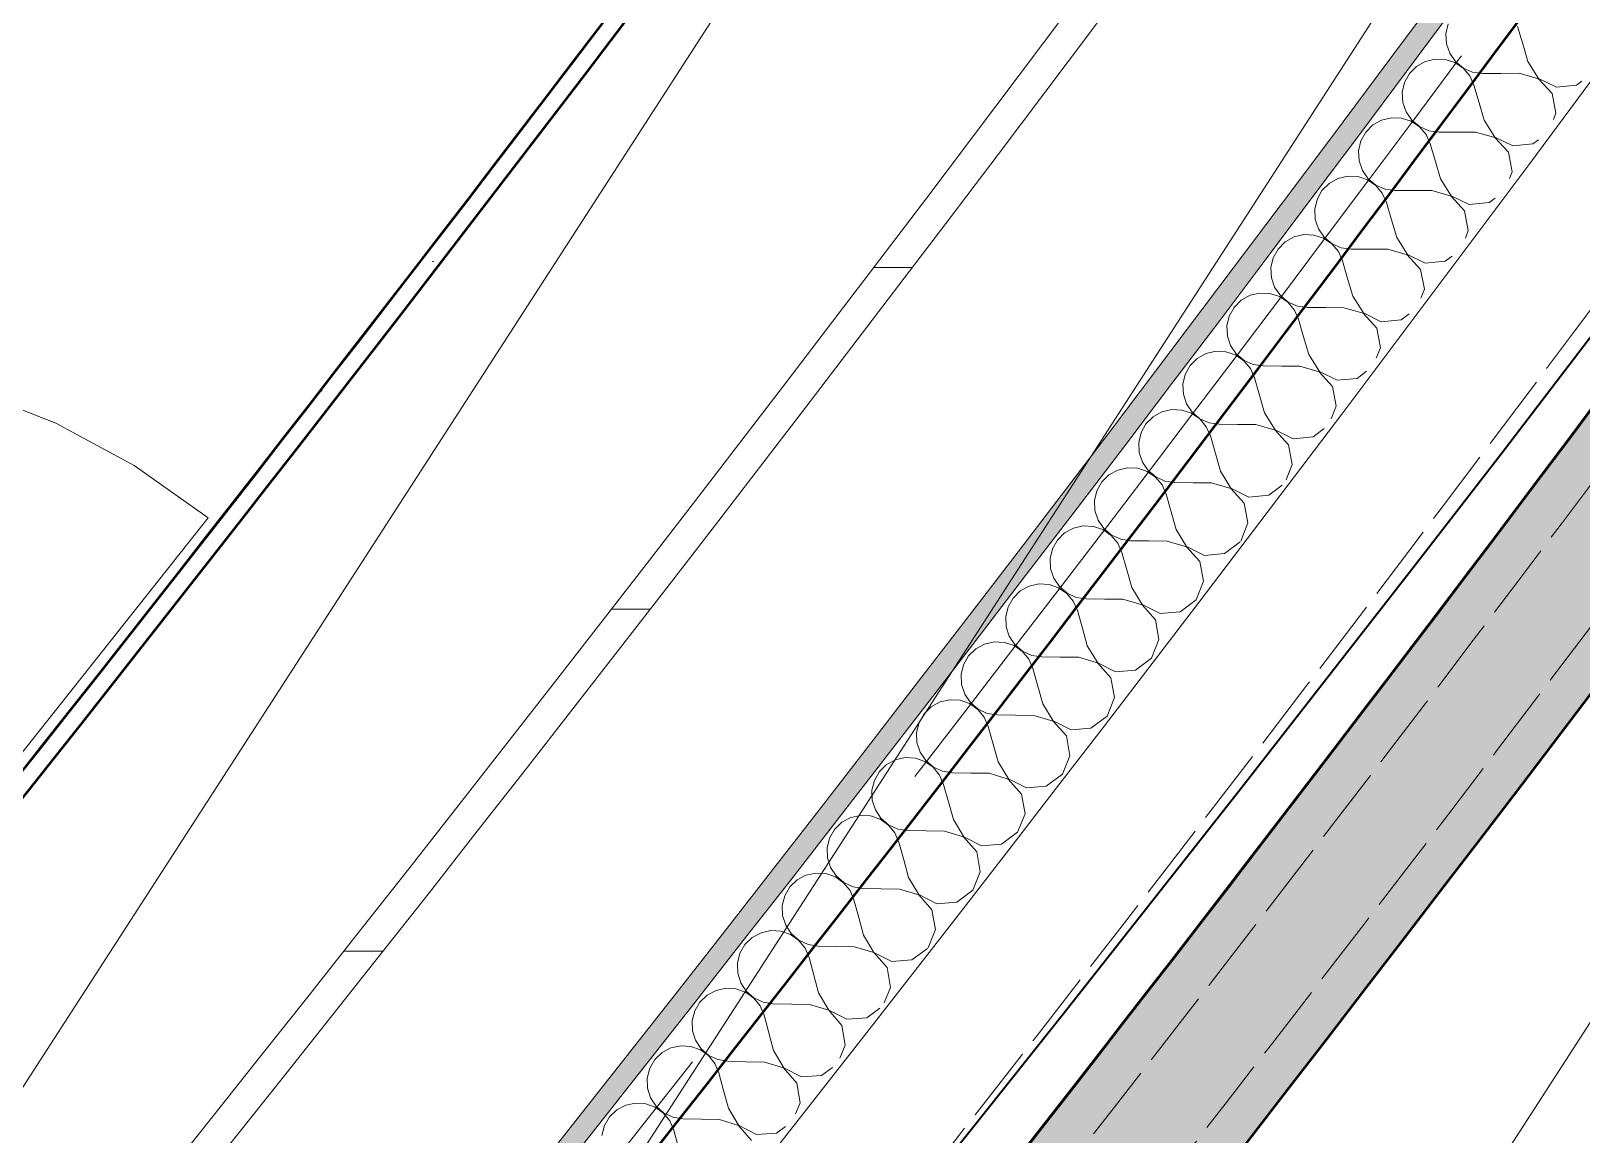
# Model space of a CAD drawing. Header units: millimetres. Extents: x -99530 to 90294, y -97212 to 56397.
# Drawn here: x -5170 to -4262, y -61107 to -60462 of the extents above; entities that cross this region are included whole.
import ezdxf
from ezdxf.enums import TextEntityAlignment as Align

# ---------------------------------------------------------------- set-up
doc = ezdxf.new("R2010")
doc.units = ezdxf.units.MM
doc.header["$MEASUREMENT"] = 0
doc.linetypes.add('Double Dashed', pattern=[1093.611073, 529.166651, -211.666656, 141.111112, -211.666656])
doc.linetypes.add('Hidden Line', pattern=[55, 45, -10])
for name, color, linetype, lineweight, true_color in [('0_Pen_No__29', 7, 'Continuous', 50, 0x2a2a2a), ('A-60-M_Mechanical_Pen_No__29', 7, 'Continuous', 50, 0x2a2a2a), ('New_A-05-M_Gross_Int_WC_s_Pen_No__74', 7, 'Continuous', 20, 0x606060), ('New_A-15-MG_Structural_Grid_Phase_2_Pen_No__222', 7, 'Continuous', 13, 0x65af33), ('New_A-20-M_Hard_Landscape_Pen_No__53', 7, 'Continuous', 35, 0x444444), ('New_A-25-M_Wall_Ext_Pen_No__107', 7, 'Continuous', 15, 0xa6a6a6), ('New_A-25-M_Wall_Ext_Pen_No__27', 7, 'Continuous', 50, 0x2a2a2a), ('New_A-25-M_Wall_Int_Pen_No__107', 7, 'Continuous', 15, 0xa6a6a6), ('New_A-25-M_Wall_Int_Pen_No__149', 7, 'Continuous', 0, 0x2a2a2a), ('New_A-35-M_FFE_Sanitary_Pen_No__211', 7, 'Continuous', 13, 0xebf6ff), ('New_A-35-M_FFE_Sanitary_Pen_No__27', 7, 'Continuous', 50, 0x2a2a2a), ('New_A-35-M_FFE_Sanitary_Pen_No__64', 7, 'Continuous', 20, 0x606060)]:
    doc.layers.add(name, color=color, linetype=linetype, lineweight=lineweight, true_color=true_color)
for name, color, linetype in [('A-20-M_Floor_Slab', 7, 'Continuous'), ('A-25-M_Wall_Ext', 7, 'Continuous'), ('New_A-05-M_Gross_Int_WC_s', 7, 'Continuous'), ('New_A-15-MG_Structural_Grid_Phase_2', 7, 'Continuous'), ('New_A-20-M_Hard_Landscape', 7, 'Continuous'), ('New_A-25-M_Wall_Ext', 7, 'Continuous'), ('New_A-25-M_Wall_Int', 7, 'Continuous'), ('New_A-35-M_FFE_Sanitary', 7, 'Continuous'), ('New_A-40-M_Soft_Landscaping_P2', 7, 'Continuous')]:
    doc.layers.add(name, color=color, linetype=linetype)
for name, color, linetype, lineweight in [('A-20-M_Floor_Slab_Pen_No__89', 8, 'Continuous', 20), ('A-25-M_Wall_Ext_Pen_No__87', 8, 'Continuous', 20), ('New_A-25-M_Wall_Ext_Pen_No__87', 8, 'Continuous', 20), ('New_A-25-M_Wall_Int_Pen_No__193', 7, 'Continuous', 18), ('New_A-40-M_Soft_Landscaping_P2_Pen_No__150', 7, 'Continuous', 0), ('New_ArchiCAD Zone Stamps_Pen_No__6', 7, 'Continuous', 35)]:
    doc.layers.add(name, color=color, linetype=linetype, lineweight=lineweight)
doc.styles.add('GENERATED_STYLE_1', font='')
doc.styles.add('GENERATED_STYLE_3', font='')
doc.styles.add('GENERATED_STYLE_4', font='')
doc.styles.get('GENERATED_STYLE_1').set_extended_font_data('Arial', bold=True)
doc.styles.get('GENERATED_STYLE_3').set_extended_font_data('Arial')
doc.styles.get('GENERATED_STYLE_4').set_extended_font_data('Swis721 BT')

# ---------------------------------------------------------------- blocks, each defined once
blk = doc.blocks.new('Mesh_7_1', base_point=(-2004.14, -57229.4))
at = {"layer": 'New_A-20-M_Hard_Landscape_Pen_No__53', "linetype": 'Continuous', "flags": 128}
blk.add_lwpolyline([(-2004.14, -57229.4, -0.183374), (-18001.81, -70543.37), (-17579.25, -76160.81), (-17222.99, -76133.87), (-14657.07, -75939.89), (-15007.65, -71280.44, 0.205807), (-602.98, -57840.37)], format="xyb", close=True, dxfattribs=at)
blk = doc.blocks.new('Male WC_INB 0163_87_1', base_point=(-7292.13, -60664.22))
at = {"layer": 'New_A-05-M_Gross_Int_WC_s_Pen_No__74', "linetype": 'Continuous'}
blk.add_arc((-26580.17, -43935.18), 27309.7, 312.410439, 326.002054, dxfattribs=at)
at = {"layer": 'New_ArchiCAD Zone Stamps_Pen_No__6'}
for tag, height, style, p in [('ROOM_NAME', 250, 'GENERATED_STYLE_1', (-7557.68, -59351.97)), ('zoneNameLine2', 250, 'GENERATED_STYLE_1', (-7746.11, -59784.1)), ('ROOM_NUMBER', 200, 'GENERATED_STYLE_3', (-7934.54, -60204.8)), ('measuredAreaCode', 200, 'GENERATED_STYLE_3', (-8091.56, -60564.91)), ('DUMMY_649', 200, 'GENERATED_STYLE_3', (-7784.16, -60698.96)), ('DUMMY_650', 200, 'GENERATED_STYLE_3', (-7294.82, -60912.33)), ('DUMMY_651', 133.33, 'GENERATED_STYLE_3', (-7015.53, -61018.88))]:
    blk.add_attdef(tag, text='', height=height, rotation=336.44041, dxfattribs=dict(at, style=style)).set_placement(p, align=Align.TOP_LEFT)
blk = doc.blocks.new('Mesh_23_1', base_point=(-15007.65, -71280.44))
at = {"layer": 'New_A-40-M_Soft_Landscaping_P2_Pen_No__150', "linetype": 'Continuous', "flags": 128}
blk.add_lwpolyline([(-15007.65, -71280.44), (-14657.07, -75939.89, 0.09191), (5945.5, -69347.79), (9078.09, -62163.76), (-602.98, -57840.37, -0.205807)], format="xyb", close=True, dxfattribs=at)
blk = doc.blocks.new('Slab_98_1', base_point=(-4661.55, -61666.91))
at = {"layer": 'A-20-M_Floor_Slab_Pen_No__89', "linetype": 'Continuous', "flags": 128}
blk.add_lwpolyline([(-4661.55, -61666.91), (-5233.22, -61169.67), (-2072.92, -56277.39), (-1394.03, -56608.64)], close=True, dxfattribs=at)
blk = doc.blocks.new('Slab_99_1', base_point=(-5233.22, -61169.67))
at = {"layer": 'A-20-M_Floor_Slab_Pen_No__89', "linetype": 'Continuous', "flags": 128}
blk.add_lwpolyline([(-5233.22, -61169.67), (-4985.51, -61385.14), (-1778.74, -56420.93), (-2072.92, -56277.39)], close=True, dxfattribs=at)
blk = doc.blocks.new('Wall_128_1', base_point=(-38175.98, -69536.65))
at = {"layer": 'New_A-25-M_Wall_Ext_Pen_No__107', "linetype": 'Continuous', "lineweight": 0, "true_color": 0x535353}
blk.add_hatch(color=251, dxfattribs=at).paths.add_polyline_path([(-7888.71, -64664.39), (-7855.1, -64701.55), (-7821.62, -64738.54, 0.106432), (-877.49, -55078.33), (-969.15, -55038.36, -0.106432)])
at = {"layer": 'New_A-25-M_Wall_Ext_Pen_No__27', "linetype": 'Continuous'}
for radius, end in [(28161.83, 336.440438), (28261.83, 331.619095)]:
    blk.add_arc((-26783.55, -43782.02), radius, 312.139493, end, dxfattribs=at)
blk = doc.blocks.new('Wall_131_1', base_point=(-38175.91, -69536.5))
at = {"layer": 'New_A-25-M_Wall_Ext_Pen_No__87', "linetype": 'Hidden Line'}
for radius in [28161.83, 28211.83]:
    blk.add_arc((-26758.87, -43792.76), radius, 246.083295, 336.440412, dxfattribs=at)
blk = doc.blocks.new('Wall_217_1', base_point=(-8161.16, -64098.5))
at = {"layer": 'New_A-35-M_FFE_Sanitary_Pen_No__211', "linetype": 'Continuous'}
h = blk.add_hatch(dxfattribs=at)
h.set_pattern_fill('Plaster_0001', color=256, style=0, pattern_type=2)
h.set_pattern_definition([(229.20706, (0, 0), (-131.12933, 113.1596), [0, -100]), (229.20706, (32.9, -94.43), (-131.12933, 113.1596), [0, -100])])
h.paths.add_polyline_path([(-8154.39, -64105.87, 0.059246), (-3930.58, -59211.31), (-3938.89, -59205.74, -0.059154), (-8153.78, -64091.76)])
at = {"layer": 'New_A-35-M_FFE_Sanitary_Pen_No__27', "linetype": 'Continuous'}
for radius, start, end in [(27376.54, 312.425971, 325.988241), (27366.54, 312.446864, 325.988185)]:
    blk.add_arc((-26623.62, -43897.89), radius, start, end, dxfattribs=at)
blk = doc.blocks.new('Wall_418_1', base_point=(-38294.61, -69816.87))
at = {"layer": 'A-25-M_Wall_Ext_Pen_No__87', "linetype": 'Hidden Line'}
for radius, start, end in [(28130.79, 246.162868, 336.762854), (28469.79, 246.155056, 336.760928)]:
    blk.add_arc((-26785.33, -43777.18), radius, start, end, dxfattribs=at)
blk = doc.blocks.new('*X1078')
at = {"layer": 'New_A-25-M_Wall_Int_Pen_No__107', "linetype": 'Continuous'}
for p, q in [((-4341.98, -60463.11), (-4340.67, -60457.36)), ((-4341.66, -60469), (-4341.98, -60463.11)), ((-4297.06, -60469.14), (-4300.12, -60458.88)), ((-4339.74, -60474.59), (-4341.66, -60469)), ((-4294.01, -60479.41), (-4297.06, -60469.14)), ((-4363.35, -60486.47), (-4359.21, -60482.27)), ((-4359.21, -60482.27), (-4354.08, -60479.37)), ((-4354.08, -60479.37), (-4348.34, -60477.98)), ((-4348.34, -60477.98), (-4342.44, -60478.21)), ((-4342.44, -60478.21), (-4336.82, -60480.04)), ((-4336.37, -60479.45), (-4339.74, -60474.59)), ((-4336.82, -60480.04), (-4331.91, -60483.34)), ((-4331.8, -60483.2), (-4336.37, -60479.45)), ((-4287.73, -60489.3), (-4294.01, -60479.41)), ((-4366.19, -60491.64), (-4363.35, -60486.47)), ((-4331.91, -60483.34), (-4328.08, -60487.85)), ((-4326.39, -60485.56), (-4331.8, -60483.2)), ((-4328.08, -60487.85), (-4325.64, -60493.23)), ((-4320.53, -60486.36), (-4326.39, -60485.56)), ((-4309.82, -60486.32), (-4320.53, -60486.36)), ((-4299.11, -60486.28), (-4309.82, -60486.32)), ((-4299.11, -60486.28), (-4287.83, -60489.43)), ((-4287.83, -60489.43), (-4279.89, -60498.04)), ((-4277.2, -60494.41), (-4287.73, -60489.3)), ((-4262.45, -60490.84), (-4265.55, -60493.22)), ((-4367.5, -60497.39), (-4366.19, -60491.64)), ((-4367.19, -60503.28), (-4367.5, -60497.39)), ((-4322.59, -60503.49), (-4325.64, -60493.23)), ((-4279.89, -60498.04), (-4277.67, -60509.54)), ((-4265.55, -60493.22), (-4277.2, -60494.41)), ((-4365.28, -60508.87), (-4367.19, -60503.28)), ((-4361.92, -60513.73), (-4365.28, -60508.87)), ((-4319.55, -60513.76), (-4322.59, -60503.49)), ((-4277.67, -60509.54), (-4279.08, -60513.25)), ((-4388.91, -60520.72), (-4384.76, -60516.53)), ((-4384.76, -60516.53), (-4379.62, -60513.63)), ((-4379.62, -60513.63), (-4373.88, -60512.25)), ((-4373.88, -60512.25), (-4367.98, -60512.49)), ((-4367.98, -60512.49), (-4362.36, -60514.33)), ((-4362.36, -60514.33), (-4357.46, -60517.63)), ((-4357.36, -60517.49), (-4361.92, -60513.73)), ((-4357.46, -60517.63), (-4353.64, -60522.15)), ((-4351.94, -60519.87), (-4357.36, -60517.49)), ((-4313.29, -60523.66), (-4319.55, -60513.76)), ((-4393.07, -60531.63), (-4391.75, -60525.88)), ((-4391.75, -60525.88), (-4388.91, -60520.72)), ((-4353.64, -60522.15), (-4351.21, -60527.53)), ((-4346.09, -60520.67), (-4351.94, -60519.87)), ((-4348.18, -60537.8), (-4351.21, -60527.53)), ((-4335.38, -60520.65), (-4346.09, -60520.67)), ((-4324.67, -60520.63), (-4335.38, -60520.65)), ((-4324.67, -60520.63), (-4313.4, -60523.8)), ((-4313.4, -60523.8), (-4305.47, -60532.42)), ((-4302.77, -60528.79), (-4313.29, -60523.66)), ((-4291.11, -60527.62), (-4302.77, -60528.79)), ((-4287.9, -60525.15), (-4291.11, -60527.62)), ((-4392.77, -60537.52), (-4393.07, -60531.63)), ((-4305.47, -60532.42), (-4303.26, -60543.92)), ((-4390.87, -60543.12), (-4392.77, -60537.52)), ((-4387.52, -60547.98), (-4390.87, -60543.12)), ((-4345.15, -60548.08), (-4348.18, -60537.8)), ((-4303.26, -60543.92), (-4304.78, -60547.91)), ((-4417.37, -60560.08), (-4414.52, -60554.92)), ((-4414.52, -60554.92), (-4410.36, -60550.74)), ((-4410.36, -60550.74), (-4405.22, -60547.85)), ((-4405.22, -60547.85), (-4399.48, -60546.48)), ((-4399.48, -60546.48), (-4393.58, -60546.73)), ((-4393.58, -60546.73), (-4387.96, -60548.58)), ((-4387.96, -60548.58), (-4383.06, -60551.89)), ((-4382.96, -60551.75), (-4387.52, -60547.98)), ((-4383.06, -60551.89), (-4379.25, -60556.41)), ((-4377.55, -60554.13), (-4382.96, -60551.75)), ((-4371.7, -60554.95), (-4377.55, -60554.13)), ((-4360.99, -60554.94), (-4371.7, -60554.95)), ((-4350.28, -60554.93), (-4360.99, -60554.94)), ((-4350.28, -60554.93), (-4339.01, -60558.12)), ((-4338.91, -60557.98), (-4345.15, -60548.08)), ((-4418.7, -60565.83), (-4417.37, -60560.08)), ((-4379.25, -60556.41), (-4376.83, -60561.8)), ((-4373.81, -60572.07), (-4376.83, -60561.8)), ((-4339.01, -60558.12), (-4331.1, -60566.75)), ((-4328.39, -60563.13), (-4338.91, -60557.98)), ((-4316.73, -60561.97), (-4328.39, -60563.13)), ((-4313.22, -60559.29), (-4316.73, -60561.97)), ((-4418.41, -60571.73), (-4418.7, -60565.83)), ((-4416.52, -60577.32), (-4418.41, -60571.73)), ((-4370.8, -60582.35), (-4373.81, -60572.07)), ((-4331.1, -60566.75), (-4328.9, -60578.26)), ((-4436.02, -60584.92), (-4430.87, -60582.04)), ((-4430.87, -60582.04), (-4425.13, -60580.67)), ((-4425.13, -60580.67), (-4419.23, -60580.93)), ((-4419.23, -60580.93), (-4413.61, -60582.79)), ((-4413.17, -60582.19), (-4416.52, -60577.32)), ((-4408.62, -60585.97), (-4413.17, -60582.19)), ((-4328.9, -60578.26), (-4330.62, -60582.75)), ((-4443.04, -60594.25), (-4440.18, -60589.09)), ((-4440.18, -60589.09), (-4436.02, -60584.92)), ((-4413.61, -60582.79), (-4408.72, -60586.11)), ((-4408.72, -60586.11), (-4404.92, -60590.63)), ((-4403.21, -60588.36), (-4408.62, -60585.97)), ((-4404.92, -60590.63), (-4402.5, -60596.02)), ((-4397.36, -60589.18), (-4403.21, -60588.36)), ((-4386.65, -60589.19), (-4397.36, -60589.18)), ((-4375.94, -60589.2), (-4386.65, -60589.19)), ((-4375.94, -60589.2), (-4364.68, -60592.4)), ((-4364.57, -60592.27), (-4370.8, -60582.35)), ((-4444.38, -60599.99), (-4443.04, -60594.25)), ((-4444.09, -60605.89), (-4444.38, -60599.99)), ((-4399.5, -60606.3), (-4402.5, -60596.02)), ((-4364.68, -60592.4), (-4356.78, -60601.05)), ((-4354.06, -60597.43), (-4364.57, -60592.27)), ((-4342.41, -60596.29), (-4354.06, -60597.43)), ((-4338.41, -60593.25), (-4342.41, -60596.29)), ((-4442.21, -60611.49), (-4444.09, -60605.89)), ((-4396.51, -60616.59), (-4399.5, -60606.3)), ((-4356.78, -60601.05), (-4354.6, -60612.55)), ((-4461.73, -60619.05), (-4456.57, -60616.18)), ((-4456.57, -60616.18), (-4450.83, -60614.83)), ((-4450.83, -60614.83), (-4444.93, -60615.09)), ((-4444.93, -60615.09), (-4439.32, -60616.96)), ((-4438.87, -60616.36), (-4442.21, -60611.49)), ((-4439.32, -60616.96), (-4434.43, -60620.28)), ((-4434.33, -60620.15), (-4438.87, -60616.36)), ((-4390.29, -60626.51), (-4396.51, -60616.59)), ((-4354.6, -60612.55), (-4356.61, -60617.79)), ((-4468.76, -60628.37), (-4465.89, -60623.22)), ((-4465.89, -60623.22), (-4461.73, -60619.05)), ((-4434.43, -60620.28), (-4430.63, -60624.82)), ((-4428.92, -60622.54), (-4434.33, -60620.15)), ((-4430.63, -60624.82), (-4428.22, -60630.21)), ((-4423.07, -60623.38), (-4428.92, -60622.54)), ((-4412.36, -60623.4), (-4423.07, -60623.38)), ((-4401.65, -60623.43), (-4412.36, -60623.4)), ((-4401.65, -60623.43), (-4390.4, -60626.65)), ((-4390.4, -60626.65), (-4382.51, -60635.31)), ((-4379.79, -60631.69), (-4390.29, -60626.51)), ((-4363.46, -60627.03), (-4368.13, -60630.57)), ((-4470.11, -60634.12), (-4468.76, -60628.37)), ((-4469.83, -60640.01), (-4470.11, -60634.12)), ((-4425.24, -60640.5), (-4428.22, -60630.21)), ((-4382.51, -60635.31), (-4380.35, -60646.82)), ((-4368.13, -60630.57), (-4379.79, -60631.69)), ((-4467.96, -60645.61), (-4469.83, -60640.01)), ((-4464.63, -60650.5), (-4467.96, -60645.61)), ((-4422.26, -60650.78), (-4425.24, -60640.5)), ((-4491.66, -60657.31), (-4487.49, -60653.15)), ((-4487.49, -60653.15), (-4482.33, -60650.29)), ((-4482.33, -60650.29), (-4476.58, -60648.94)), ((-4476.58, -60648.94), (-4470.68, -60649.21)), ((-4470.68, -60649.21), (-4465.08, -60651.09)), ((-4465.08, -60651.09), (-4460.19, -60654.42)), ((-4460.09, -60654.28), (-4464.63, -60650.5)), ((-4460.19, -60654.42), (-4456.4, -60658.96)), ((-4454.69, -60656.69), (-4460.09, -60654.28)), ((-4416.06, -60660.72), (-4422.26, -60650.78)), ((-4380.35, -60646.82), (-4382.75, -60653.03)), ((-4495.89, -60668.2), (-4494.53, -60662.46)), ((-4494.53, -60662.46), (-4491.66, -60657.31)), ((-4456.4, -60658.96), (-4454, -60664.36)), ((-4448.84, -60657.53), (-4454.69, -60656.69)), ((-4438.13, -60657.58), (-4448.84, -60657.53)), ((-4427.42, -60657.62), (-4438.13, -60657.58)), ((-4427.42, -60657.62), (-4416.17, -60660.85)), ((-4416.17, -60660.85), (-4408.29, -60669.52)), ((-4405.57, -60665.91), (-4416.06, -60660.72)), ((-4388.39, -60660.63), (-4393.91, -60664.81)), ((-4495.63, -60674.1), (-4495.89, -60668.2)), ((-4451.03, -60674.65), (-4454, -60664.36)), ((-4408.29, -60669.52), (-4406.15, -60681.04)), ((-4393.91, -60664.81), (-4405.57, -60665.91)), ((-4493.76, -60679.7), (-4495.63, -60674.1)), ((-4490.43, -60684.59), (-4493.76, -60679.7)), ((-4448.07, -60684.94), (-4451.03, -60674.65)), ((-4406.15, -60681.04), (-4409.04, -60688.47)), ((-4517.48, -60691.36), (-4513.3, -60687.21)), ((-4513.3, -60687.21), (-4508.14, -60684.35)), ((-4508.14, -60684.35), (-4502.39, -60683.01)), ((-4502.39, -60683.01), (-4496.49, -60683.3)), ((-4496.49, -60683.3), (-4490.88, -60685.18)), ((-4490.88, -60685.18), (-4486.01, -60688.52)), ((-4485.9, -60688.38), (-4490.43, -60684.59)), ((-4486.01, -60688.52), (-4482.22, -60693.06)), ((-4480.51, -60690.8), (-4485.9, -60688.38)), ((-4474.66, -60691.65), (-4480.51, -60690.8)), ((-4441.89, -60694.88), (-4448.07, -60684.94)), ((-4521.72, -60702.24), (-4520.36, -60696.51)), ((-4520.36, -60696.51), (-4517.48, -60691.36)), ((-4482.22, -60693.06), (-4479.83, -60698.47)), ((-4476.88, -60708.76), (-4479.83, -60698.47)), ((-4463.95, -60691.71), (-4474.66, -60691.65)), ((-4453.24, -60691.77), (-4463.95, -60691.71)), ((-4453.24, -60691.77), (-4441.99, -60695.02)), ((-4441.99, -60695.02), (-4434.13, -60703.7)), ((-4431.4, -60700.09), (-4441.89, -60694.88)), ((-4419.74, -60699.01), (-4431.4, -60700.09)), ((-4413.19, -60694.07), (-4419.74, -60699.01)), ((-4521.47, -60708.14), (-4521.72, -60702.24)), ((-4519.61, -60713.75), (-4521.47, -60708.14)), ((-4473.93, -60719.06), (-4476.88, -60708.76)), ((-4434.13, -60703.7), (-4432.01, -60715.22)), ((-4534, -60718.38), (-4528.24, -60717.05)), ((-4528.24, -60717.05), (-4522.34, -60717.34)), ((-4522.34, -60717.34), (-4516.74, -60719.23)), ((-4516.29, -60718.64), (-4519.61, -60713.75)), ((-4432.01, -60715.22), (-4435.47, -60724.11)), ((-4546.24, -60730.51), (-4543.35, -60725.37)), ((-4543.35, -60725.37), (-4539.16, -60721.22)), ((-4539.16, -60721.22), (-4534, -60718.38)), ((-4516.74, -60719.23), (-4511.87, -60722.58)), ((-4511.77, -60722.44), (-4516.29, -60718.64)), ((-4511.87, -60722.58), (-4508.1, -60727.13)), ((-4506.37, -60724.87), (-4511.77, -60722.44)), ((-4508.1, -60727.13), (-4505.71, -60732.54)), ((-4500.53, -60725.73), (-4506.37, -60724.87)), ((-4489.82, -60725.8), (-4500.53, -60725.73)), ((-4479.11, -60725.88), (-4489.82, -60725.8)), ((-4479.11, -60725.88), (-4467.87, -60729.15)), ((-4467.76, -60729.01), (-4473.93, -60719.06)), ((-4437.87, -60727.34), (-4445.62, -60733.17)), ((-4547.61, -60736.25), (-4546.24, -60730.51)), ((-4547.36, -60742.15), (-4547.61, -60736.25)), ((-4502.77, -60742.83), (-4505.71, -60732.54)), ((-4467.87, -60729.15), (-4460.02, -60737.84)), ((-4457.28, -60734.24), (-4467.76, -60729.01)), ((-4445.62, -60733.17), (-4457.28, -60734.24)), ((-4545.52, -60747.76), (-4547.36, -60742.15)), ((-4499.84, -60753.14), (-4502.77, -60742.83)), ((-4460.02, -60737.84), (-4457.91, -60749.36)), ((-4565.08, -60755.2), (-4559.91, -60752.36)), ((-4559.91, -60752.36), (-4554.15, -60751.04)), ((-4554.15, -60751.04), (-4548.25, -60751.35)), ((-4548.25, -60751.35), (-4542.66, -60753.25)), ((-4542.21, -60752.65), (-4545.52, -60747.76)), ((-4542.66, -60753.25), (-4537.79, -60756.6)), ((-4537.68, -60756.46), (-4542.21, -60752.65)), ((-4493.69, -60763.1), (-4499.84, -60753.14)), ((-4457.91, -60749.36), (-4462.06, -60759.96)), ((-4572.17, -60764.48), (-4569.27, -60759.35)), ((-4569.27, -60759.35), (-4565.08, -60755.2)), ((-4537.79, -60756.6), (-4534.02, -60761.16)), ((-4532.3, -60758.89), (-4537.68, -60756.46)), ((-4534.02, -60761.16), (-4531.64, -60766.56)), ((-4526.45, -60759.76), (-4532.3, -60758.89)), ((-4515.74, -60759.86), (-4526.45, -60759.76)), ((-4505.03, -60759.95), (-4515.74, -60759.86)), ((-4505.03, -60759.95), (-4493.79, -60763.24)), ((-4493.79, -60763.24), (-4485.96, -60771.94)), ((-4483.22, -60768.34), (-4493.69, -60763.1)), ((-4462.43, -60760.45), (-4471.55, -60767.29)), ((-4573.55, -60770.21), (-4572.17, -60764.48)), ((-4573.31, -60776.11), (-4573.55, -60770.21)), ((-4528.72, -60776.87), (-4531.64, -60766.56)), ((-4485.96, -60771.94), (-4483.87, -60783.46)), ((-4471.55, -60767.29), (-4483.22, -60768.34)), ((-4571.47, -60781.73), (-4573.31, -60776.11)), ((-4568.17, -60786.63), (-4571.47, -60781.73)), ((-4525.81, -60787.17), (-4528.72, -60776.87)), ((-4595.24, -60793.28), (-4591.04, -60789.14)), ((-4591.04, -60789.14), (-4585.87, -60786.31)), ((-4585.87, -60786.31), (-4580.11, -60785)), ((-4580.11, -60785), (-4574.22, -60785.31)), ((-4574.22, -60785.31), (-4568.62, -60787.22)), ((-4568.62, -60787.22), (-4563.76, -60790.58)), ((-4563.65, -60790.44), (-4568.17, -60786.63)), ((-4563.76, -60790.58), (-4560, -60795.14)), ((-4558.27, -60792.88), (-4563.65, -60790.44)), ((-4519.67, -60797.14), (-4525.81, -60787.17)), ((-4483.87, -60783.46), (-4488.16, -60794.36)), ((-4599.54, -60804.14), (-4598.15, -60798.41)), ((-4598.15, -60798.41), (-4595.24, -60793.28)), ((-4560, -60795.14), (-4557.63, -60800.55)), ((-4552.42, -60793.76), (-4558.27, -60792.88)), ((-4541.72, -60793.87), (-4552.42, -60793.76)), ((-4531.01, -60793.98), (-4541.72, -60793.87)), ((-4531.01, -60793.98), (-4519.77, -60797.28)), ((-4519.77, -60797.28), (-4511.95, -60806)), ((-4509.21, -60802.4), (-4519.67, -60797.14)), ((-4488.16, -60794.36), (-4497.54, -60801.37)), ((-4599.31, -60810.04), (-4599.54, -60804.14)), ((-4554.72, -60810.86), (-4557.63, -60800.55)), ((-4511.95, -60806), (-4509.88, -60817.52)), ((-4497.54, -60801.37), (-4509.21, -60802.4)), ((-4597.48, -60815.65), (-4599.31, -60810.04)), ((-4594.18, -60820.56), (-4597.48, -60815.65)), ((-4551.82, -60821.17), (-4554.72, -60810.86)), ((-4509.88, -60817.52), (-4514.19, -60828.42)), ((-4624.18, -60832.3), (-4621.27, -60827.17)), ((-4621.27, -60827.17), (-4617.06, -60823.04)), ((-4617.06, -60823.04), (-4611.89, -60820.22)), ((-4611.89, -60820.22), (-4606.13, -60818.91)), ((-4606.13, -60818.91), (-4600.23, -60819.23)), ((-4600.23, -60819.23), (-4594.64, -60821.15)), ((-4594.64, -60821.15), (-4589.78, -60824.52)), ((-4589.67, -60824.38), (-4594.18, -60820.56)), ((-4589.78, -60824.52), (-4586.03, -60829.09)), ((-4584.29, -60826.83), (-4589.67, -60824.38)), ((-4578.45, -60827.72), (-4584.29, -60826.83)), ((-4545.7, -60831.15), (-4551.82, -60821.17)), ((-4625.58, -60838.03), (-4624.18, -60832.3)), ((-4586.03, -60829.09), (-4583.66, -60834.5)), ((-4580.78, -60844.82), (-4583.66, -60834.5)), ((-4567.74, -60827.84), (-4578.45, -60827.72)), ((-4557.03, -60827.97), (-4567.74, -60827.84)), ((-4557.03, -60827.97), (-4545.81, -60831.29)), ((-4545.81, -60831.29), (-4538, -60840.02)), ((-4535.24, -60836.43), (-4545.7, -60831.15)), ((-4523.58, -60835.42), (-4535.24, -60836.43)), ((-4514.19, -60828.42), (-4523.58, -60835.42)), ((-4625.36, -60843.92), (-4625.58, -60838.03)), ((-4623.54, -60849.54), (-4625.36, -60843.92)), ((-4577.89, -60855.13), (-4580.78, -60844.82)), ((-4538, -60840.02), (-4535.95, -60851.55)), ((-4643.13, -60856.9), (-4637.95, -60854.08)), ((-4637.95, -60854.08), (-4632.19, -60852.79)), ((-4632.19, -60852.79), (-4626.29, -60853.12)), ((-4626.29, -60853.12), (-4620.71, -60855.04)), ((-4620.25, -60854.45), (-4623.54, -60849.54)), ((-4615.75, -60858.29), (-4620.25, -60854.45)), ((-4535.95, -60851.55), (-4540.27, -60862.43)), ((-4650.27, -60866.14), (-4647.35, -60861.02)), ((-4647.35, -60861.02), (-4643.13, -60856.9)), ((-4620.71, -60855.04), (-4615.85, -60858.42)), ((-4615.85, -60858.42), (-4612.11, -60862.99)), ((-4610.37, -60860.74), (-4615.75, -60858.29)), ((-4612.11, -60862.99), (-4609.75, -60868.41)), ((-4604.53, -60861.64), (-4610.37, -60860.74)), ((-4593.82, -60861.78), (-4604.53, -60861.64)), ((-4583.11, -60861.92), (-4593.82, -60861.78)), ((-4583.11, -60861.92), (-4571.89, -60865.26)), ((-4571.78, -60865.12), (-4577.89, -60855.13)), ((-4540.27, -60862.43), (-4549.67, -60869.42)), ((-4651.68, -60871.87), (-4650.27, -60866.14)), ((-4651.47, -60877.77), (-4651.68, -60871.87)), ((-4606.88, -60878.73), (-4609.75, -60868.41)), ((-4571.89, -60865.26), (-4564.09, -60874)), ((-4561.34, -60870.41), (-4571.78, -60865.12)), ((-4549.67, -60869.42), (-4561.34, -60870.41)), ((-4649.65, -60883.39), (-4651.47, -60877.77)), ((-4604.01, -60889.05), (-4606.88, -60878.73)), ((-4564.09, -60874), (-4562.06, -60885.53)), ((-4673.48, -60894.84), (-4669.26, -60890.72)), ((-4669.26, -60890.72), (-4664.07, -60887.91)), ((-4664.07, -60887.91), (-4658.31, -60886.63)), ((-4658.31, -60886.63), (-4652.41, -60886.96)), ((-4652.41, -60886.96), (-4646.83, -60888.9)), ((-4646.37, -60888.31), (-4649.65, -60883.39)), ((-4646.83, -60888.9), (-4641.98, -60892.28)), ((-4641.87, -60892.15), (-4646.37, -60888.31)), ((-4597.92, -60899.05), (-4604.01, -60889.05)), ((-4562.06, -60885.53), (-4566.4, -60896.41)), ((-4676.4, -60899.95), (-4673.48, -60894.84)), ((-4641.98, -60892.28), (-4638.24, -60896.86)), ((-4636.5, -60894.61), (-4641.87, -60892.15)), ((-4638.24, -60896.86), (-4635.89, -60902.28)), ((-4630.66, -60895.51), (-4636.5, -60894.61)), ((-4619.95, -60895.67), (-4630.66, -60895.51)), ((-4609.24, -60895.83), (-4619.95, -60895.67)), ((-4609.24, -60895.83), (-4598.03, -60899.19)), ((-4598.03, -60899.19), (-4590.24, -60907.94)), ((-4587.48, -60904.36), (-4597.92, -60899.05)), ((-4566.4, -60896.41), (-4575.81, -60903.38)), ((-4677.82, -60905.68), (-4676.4, -60899.95)), ((-4677.62, -60911.58), (-4677.82, -60905.68)), ((-4633.04, -60912.61), (-4635.89, -60902.28)), ((-4590.24, -60907.94), (-4588.23, -60919.47)), ((-4575.81, -60903.38), (-4587.48, -60904.36)), ((-4675.81, -60917.2), (-4677.62, -60911.58)), ((-4672.54, -60922.12), (-4675.81, -60917.2)), ((-4630.19, -60922.93), (-4633.04, -60912.61)), ((-4699.66, -60928.61), (-4695.43, -60924.5)), ((-4695.43, -60924.5), (-4690.24, -60921.7)), ((-4690.24, -60921.7), (-4684.48, -60920.42)), ((-4684.48, -60920.42), (-4678.58, -60920.77)), ((-4678.58, -60920.77), (-4673, -60922.71)), ((-4673, -60922.71), (-4668.16, -60926.1)), ((-4668.05, -60925.97), (-4672.54, -60922.12)), ((-4668.16, -60926.1), (-4664.42, -60930.69)), ((-4662.68, -60928.44), (-4668.05, -60925.97)), ((-4624.11, -60932.94), (-4630.19, -60922.93)), ((-4588.23, -60919.47), (-4592.58, -60930.35)), ((-4704.02, -60939.44), (-4702.59, -60933.72)), ((-4702.59, -60933.72), (-4699.66, -60928.61)), ((-4664.42, -60930.69), (-4662.08, -60936.11)), ((-4656.84, -60929.35), (-4662.68, -60928.44)), ((-4659.24, -60946.44), (-4662.08, -60936.11)), ((-4646.13, -60929.53), (-4656.84, -60929.35)), ((-4635.43, -60929.7), (-4646.13, -60929.53)), ((-4635.43, -60929.7), (-4624.21, -60933.07)), ((-4624.21, -60933.07), (-4616.44, -60941.84)), ((-4613.68, -60938.26), (-4624.11, -60932.94)), ((-4592.58, -60930.35), (-4602, -60937.3)), ((-4703.83, -60945.34), (-4704.02, -60939.44)), ((-4616.44, -60941.84), (-4614.45, -60953.38)), ((-4602, -60937.3), (-4613.68, -60938.26)), ((-4716.46, -60955.44), (-4710.7, -60954.18)), ((-4710.7, -60954.18), (-4704.8, -60954.53)), ((-4702.03, -60950.97), (-4703.83, -60945.34)), ((-4698.76, -60955.9), (-4702.03, -60950.97)), ((-4656.41, -60956.77), (-4659.24, -60946.44)), ((-4614.45, -60953.38), (-4618.82, -60964.24)), ((-4728.83, -60967.45), (-4725.89, -60962.34)), ((-4725.89, -60962.34), (-4721.66, -60958.24)), ((-4721.66, -60958.24), (-4716.46, -60955.44)), ((-4704.8, -60954.53), (-4699.22, -60956.48)), ((-4699.22, -60956.48), (-4694.38, -60959.88)), ((-4694.28, -60959.75), (-4698.76, -60955.9)), ((-4694.38, -60959.88), (-4690.66, -60964.47)), ((-4688.91, -60962.23), (-4694.28, -60959.75)), ((-4683.07, -60963.15), (-4688.91, -60962.23)), ((-4672.37, -60963.34), (-4683.07, -60963.15)), ((-4661.66, -60963.53), (-4672.37, -60963.34)), ((-4650.35, -60966.79), (-4656.41, -60956.77)), ((-4730.27, -60973.17), (-4728.83, -60967.45)), ((-4690.66, -60964.47), (-4688.33, -60969.9)), ((-4685.5, -60980.23), (-4688.33, -60969.9)), ((-4661.66, -60963.53), (-4650.45, -60966.92)), ((-4650.45, -60966.92), (-4642.7, -60975.7)), ((-4639.92, -60972.12), (-4650.35, -60966.79)), ((-4628.25, -60971.18), (-4639.92, -60972.12)), ((-4618.82, -60964.24), (-4628.25, -60971.18)), ((-4730.09, -60979.07), (-4730.27, -60973.17)), ((-4728.3, -60984.7), (-4730.09, -60979.07)), ((-4682.68, -60990.57), (-4685.5, -60980.23)), ((-4642.7, -60975.7), (-4640.72, -60987.24)), ((-4747.94, -60991.93), (-4742.74, -60989.15)), ((-4742.74, -60989.15), (-4736.97, -60987.89)), ((-4736.97, -60987.89), (-4731.07, -60988.26)), ((-4731.07, -60988.26), (-4725.5, -60990.22)), ((-4725.04, -60989.63), (-4728.3, -60984.7)), ((-4725.5, -60990.22), (-4720.66, -60993.62)), ((-4720.56, -60993.49), (-4725.04, -60989.63)), ((-4676.64, -61000.59), (-4682.68, -60990.57)), ((-4640.72, -60987.24), (-4645.02, -60997.89)), ((-4755.13, -61001.14), (-4752.17, -60996.03)), ((-4752.17, -60996.03), (-4747.94, -60991.93)), ((-4720.66, -60993.62), (-4716.95, -60998.22)), ((-4715.2, -60995.98), (-4720.56, -60993.49)), ((-4716.95, -60998.22), (-4714.62, -61003.65)), ((-4709.36, -60996.91), (-4715.2, -60995.98)), ((-4698.65, -60997.12), (-4709.36, -60996.91)), ((-4687.95, -60997.32), (-4698.65, -60997.12)), ((-4687.95, -60997.32), (-4676.74, -61000.73)), ((-4645.3, -60998.25), (-4654.55, -61005.03)), ((-4756.57, -61006.86), (-4755.13, -61001.14)), ((-4756.39, -61012.76), (-4756.57, -61006.86)), ((-4711.82, -61013.99), (-4714.62, -61003.65)), ((-4676.74, -61000.73), (-4669, -61009.52)), ((-4666.22, -61005.95), (-4676.64, -61000.59)), ((-4654.55, -61005.03), (-4666.22, -61005.95)), ((-4754.61, -61018.39), (-4756.39, -61012.76)), ((-4709.01, -61024.32), (-4711.82, -61013.99)), ((-4669, -61009.52), (-4667.04, -61021.06)), ((-4778.51, -61029.69), (-4774.26, -61025.59)), ((-4774.26, -61025.59), (-4769.06, -61022.82)), ((-4769.06, -61022.82), (-4763.29, -61021.57)), ((-4763.29, -61021.57), (-4757.4, -61021.94)), ((-4757.4, -61021.94), (-4751.82, -61023.91)), ((-4751.36, -61023.32), (-4754.61, -61018.39)), ((-4751.82, -61023.91), (-4747, -61027.33)), ((-4746.89, -61027.19), (-4751.36, -61023.32)), ((-4702.98, -61034.36), (-4709.01, -61024.32)), ((-4667.04, -61021.06), (-4670.71, -61030.11)), ((-4782.92, -61040.5), (-4781.47, -61034.78)), ((-4781.47, -61034.78), (-4778.51, -61029.69)), ((-4747, -61027.33), (-4743.28, -61031.93)), ((-4741.53, -61029.69), (-4746.89, -61027.19)), ((-4743.28, -61031.93), (-4740.97, -61037.36)), ((-4735.7, -61030.63), (-4741.53, -61029.69)), ((-4724.99, -61030.85), (-4735.7, -61030.63)), ((-4714.28, -61031.07), (-4724.99, -61030.85)), ((-4714.28, -61031.07), (-4703.09, -61034.5)), ((-4703.09, -61034.5), (-4695.36, -61043.3)), ((-4692.57, -61039.73), (-4702.98, -61034.36)), ((-4673.14, -61033.15), (-4680.9, -61038.83)), ((-4782.76, -61046.4), (-4782.92, -61040.5)), ((-4738.18, -61047.7), (-4740.97, -61037.36)), ((-4695.36, -61043.3), (-4693.41, -61054.84)), ((-4680.9, -61038.83), (-4692.57, -61039.73)), ((-4780.98, -61052.04), (-4782.76, -61046.4)), ((-4777.74, -61056.98), (-4780.98, -61052.04)), ((-4735.39, -61058.04), (-4738.18, -61047.7)), ((-4804.89, -61063.3), (-4800.64, -61059.21)), ((-4800.64, -61059.21), (-4795.44, -61056.44)), ((-4795.44, -61056.44), (-4789.67, -61055.2)), ((-4789.67, -61055.2), (-4783.77, -61055.59)), ((-4783.77, -61055.59), (-4778.2, -61057.56)), ((-4778.2, -61057.56), (-4773.38, -61060.99)), ((-4773.27, -61060.85), (-4777.74, -61056.98)), ((-4773.38, -61060.99), (-4769.67, -61065.59)), ((-4767.92, -61063.35), (-4773.27, -61060.85)), ((-4729.37, -61068.09), (-4735.39, -61058.04)), ((-4693.41, -61054.84), (-4696.53, -61062.49)), ((-4809.32, -61074.11), (-4807.86, -61068.39)), ((-4807.86, -61068.39), (-4804.89, -61063.3)), ((-4769.67, -61065.59), (-4767.37, -61071.03)), ((-4762.08, -61064.3), (-4767.92, -61063.35)), ((-4764.59, -61081.38), (-4767.37, -61071.03)), ((-4751.38, -61064.54), (-4762.08, -61064.3)), ((-4740.67, -61064.78), (-4751.38, -61064.54)), ((-4740.67, -61064.78), (-4729.48, -61068.22)), ((-4729.48, -61068.22), (-4721.76, -61077.04)), ((-4718.97, -61073.48), (-4729.37, -61068.09)), ((-4700.81, -61067.86), (-4707.3, -61072.59)), ((-4809.17, -61080.01), (-4809.32, -61074.11)), ((-4807.4, -61085.64), (-4809.17, -61080.01)), ((-4721.76, -61077.04), (-4719.84, -61088.59)), ((-4707.3, -61072.59), (-4718.97, -61073.48)), ((-4827.08, -61092.79), (-4821.86, -61090.03)), ((-4821.86, -61090.03), (-4816.09, -61088.8)), ((-4816.09, -61088.8), (-4810.2, -61089.19)), ((-4810.2, -61089.19), (-4804.63, -61091.18)), ((-4804.17, -61090.59), (-4807.4, -61085.64)), ((-4761.82, -61091.72), (-4764.59, -61081.38)), ((-4719.84, -61088.59), (-4722.48, -61095.03)), ((-4834.31, -61101.96), (-4831.33, -61096.87)), ((-4831.33, -61096.87), (-4827.08, -61092.79)), ((-4804.63, -61091.18), (-4799.81, -61094.61)), ((-4799.71, -61094.47), (-4804.17, -61090.59)), ((-4799.81, -61094.61), (-4796.12, -61099.22)), ((-4794.36, -61096.98), (-4799.71, -61094.47)), ((-4796.12, -61099.22), (-4793.82, -61104.66)), ((-4788.52, -61097.94), (-4794.36, -61096.98)), ((-4777.82, -61098.2), (-4788.52, -61097.94)), ((-4767.11, -61098.45), (-4777.82, -61098.2)), ((-4767.11, -61098.45), (-4755.93, -61101.91)), ((-4755.82, -61101.78), (-4761.82, -61091.72)), ((-4835.78, -61107.67), (-4834.31, -61101.96)), ((-4791.06, -61115.01), (-4793.82, -61104.66)), ((-4755.93, -61101.91), (-4748.22, -61110.73)), ((-4745.43, -61107.18), (-4755.82, -61101.78)), ((-4733.75, -61106.31), (-4745.43, -61107.18)), ((-4728.32, -61102.37), (-4733.75, -61106.31))]:
    blk.add_line(p, q, dxfattribs=at)
blk = doc.blocks.new('Wall_458_1', base_point=(-7921.55, -64417.16))
at = {"layer": 'New_A-25-M_Wall_Int_Pen_No__107', "linetype": 'Continuous'}
h = blk.add_hatch(dxfattribs=at)
h.set_pattern_fill('Plywood_0001', color=256, style=0, pattern_type=2)
h.set_pattern_definition([(0, (0, 0), (0, 200), [])])
h.paths.add_polyline_path([(-1322.06, -54884.49, -0.105152), (-8042.99, -64284.3), (-8030.85, -64297.59, 0.105152), (-1305.56, -54891.68)])
blk.add_hatch(color=256, dxfattribs=at).paths.add_polyline_path([(-7921.55, -64417.16, 0.105152), (-1157.07, -54956.43), (-1168.07, -54951.64, -0.105152), (-7929.65, -64408.3)])
at = {"layer": 'New_A-25-M_Wall_Int_Pen_No__149', "linetype": 'Continuous'}
for radius in [27776.83, 28046.83]:
    blk.add_arc((-26783.55, -43782.02), radius, 312.42955, 336.440412, dxfattribs=at)
at = {"layer": 'New_A-25-M_Wall_Int_Pen_No__193', "linetype": 'Continuous'}
for radius in [27794.83, 27944.83, 27956.83]:
    blk.add_arc((-26783.55, -43782.02), radius, 312.42955, 336.440412, dxfattribs=at)
at = {"layer": 'New_A-25-M_Wall_Int', "color": 250, "lineweight": 50, "true_color": 0x2a2a2a}
blk.add_blockref('*X1078', (0, 0), dxfattribs=at)
blk = doc.blocks.new('Standard grid marker_26')
at = {"layer": 'New_A-15-MG_Structural_Grid_Phase_2_Pen_No__222', "linetype": 'Double Dashed'}
blk.add_arc((0, 0), 27977.57, 0, 90.635971, dxfattribs=at)
at = {"layer": 'New_A-15-MG_Structural_Grid_Phase_2_Pen_No__222', "style": 'GENERATED_STYLE_4'}
blk.add_attdef('AC_MarkerText_1', text='', height=350, rotation=90.30663, dxfattribs=at).set_placement((-1326.18, 28007.96), align=Align.MIDDLE_CENTER)
blk = doc.blocks.new('Urinal 19')
at = {"layer": 'New_A-35-M_FFE_Sanitary_Pen_No__64', "linetype": 'Continuous'}
for p, q in [((-200, 0), (-196.96, -52.96)), ((0, 0), (-200, 0)), ((200, 0), (0, 0)), ((196.96, -52.96), (200, 0)), ((-196.96, -52.96), (-187.94, -104.32)), ((187.94, -104.32), (196.96, -52.96)), ((-187.94, -104.32), (-173.21, -152.5)), ((173.21, -152.5), (187.94, -104.32)), ((-173.21, -152.5), (-153.21, -196.05)), ((153.21, -196.05), (173.21, -152.5)), ((-153.21, -196.05), (-128.56, -233.64)), ((128.56, -233.64), (153.21, -196.05)), ((-128.56, -233.64), (-100, -264.14)), ((100, -264.14), (128.56, -233.64)), ((-100, -264.14), (-68.4, -286.61)), ((68.4, -286.61), (100, -264.14)), ((-68.4, -286.61), (-34.73, -300.37)), ((34.73, -300.37), (68.4, -286.61)), ((-34.73, -300.37), (0, -305)), ((0, -305), (34.73, -300.37))]:
    blk.add_line(p, q, dxfattribs=at)
blk.add_ellipse((0, -150), major_axis=(-145, 0), ratio=0.772414, dxfattribs=at)
blk = doc.blocks.new('Mesh_27_1', base_point=(-602.98, -57840.37))
at = {"layer": 'New_A-40-M_Soft_Landscaping_P2_Pen_No__150', "linetype": 'Continuous', "flags": 128}
blk.add_lwpolyline([(-602.98, -57840.37, -0.205807), (-15007.65, -71280.44), (-14916.93, -72486.22, 0.161424), (-1599.97, -63958.31), (1156.79, -58626.26)], format="xyb", close=True, dxfattribs=at)

msp = doc.modelspace()

# ---------------------------------------------------------------- linework, layer by layer
at = {"layer": '0_Pen_No__29', "linetype": 'Continuous', "flags": 128}
for points in [[(-5038.58, -61677.4, 0.057708), (-1524.27, -56234.22)], [(-5038.58, -61677.4, 0.057708), (-1524.27, -56234.22)], [(-1524.27, -56234.22, -0.057708), (-5038.58, -61677.4)]]:
    msp.add_lwpolyline(points, format="xyb", dxfattribs=at)
at = {"layer": 'A-60-M_Mechanical_Pen_No__29', "linetype": 'Continuous'}
msp.add_arc((-26783.55, -43782.02), 27991.83, 320.546763, 333.75783, dxfattribs=at)

# ---------------------------------------------------------------- block references
at = {"layer": 'A-20-M_Floor_Slab', "color": 8, "linetype": 'Continuous', "lineweight": 20}
for name, p in [('Slab_98_1', (-4661.55, -61666.91)), ('Slab_99_1', (-5233.22, -61169.67))]:
    msp.add_blockref(name, p, dxfattribs=at)
at = {"layer": 'A-25-M_Wall_Ext', "color": 250, "lineweight": 50, "true_color": 0x2a2a2a}
msp.add_blockref('Wall_418_1', (-38294.61, -69816.87), dxfattribs=at)
at = {"layer": 'New_A-05-M_Gross_Int_WC_s', "linetype": 'Continuous'}
msp.add_blockref('Male WC_INB 0163_87_1', (-7292.13, -60664.22), dxfattribs=at)
at = {"layer": 'New_A-15-MG_Structural_Grid_Phase_2', "color": 8, "linetype": 'Continuous', "lineweight": 15, "zscale": 1000, "rotation": 246.1337837427074}
msp.add_blockref('Standard grid marker_26', (-26783.53, -43781.16), dxfattribs=at)
at = {"layer": 'New_A-20-M_Hard_Landscape', "color": 49, "lineweight": 35, "true_color": 0x444444}
msp.add_blockref('Mesh_7_1', (-2004.14, -57229.4), dxfattribs=at)
at = {"layer": 'New_A-25-M_Wall_Ext', "color": 250, "lineweight": 50, "true_color": 0x2a2a2a}
for name, p in [('Wall_128_1', (-38175.98, -69536.65)), ('Wall_131_1', (-38175.91, -69536.5))]:
    msp.add_blockref(name, p, dxfattribs=at)
at = {"layer": 'New_A-25-M_Wall_Int', "color": 250, "lineweight": 50, "true_color": 0x2a2a2a}
msp.add_blockref('Wall_458_1', (-7921.55, -64417.16), dxfattribs=at)
at = {"layer": 'New_A-35-M_FFE_Sanitary', "color": 250, "lineweight": 50, "true_color": 0x2a2a2a}
msp.add_blockref('Wall_217_1', (-8161.16, -64098.5), dxfattribs=at)
at = {"layer": 'New_A-35-M_FFE_Sanitary', "color": 251, "linetype": 'Continuous', "lineweight": 20, "true_color": 0x606060, "zscale": 1000, "rotation": 231.5894645481002}
msp.add_blockref('Urinal 19', (-5190.38, -60903.02), dxfattribs=at)
at = {"layer": 'New_A-40-M_Soft_Landscaping_P2'}
for name, p in [('Mesh_23_1', (-15007.65, -71280.44)), ('Mesh_27_1', (-602.98, -57840.37))]:
    msp.add_blockref(name, p, dxfattribs=at)

doc.saveas('drawing.dxf')
